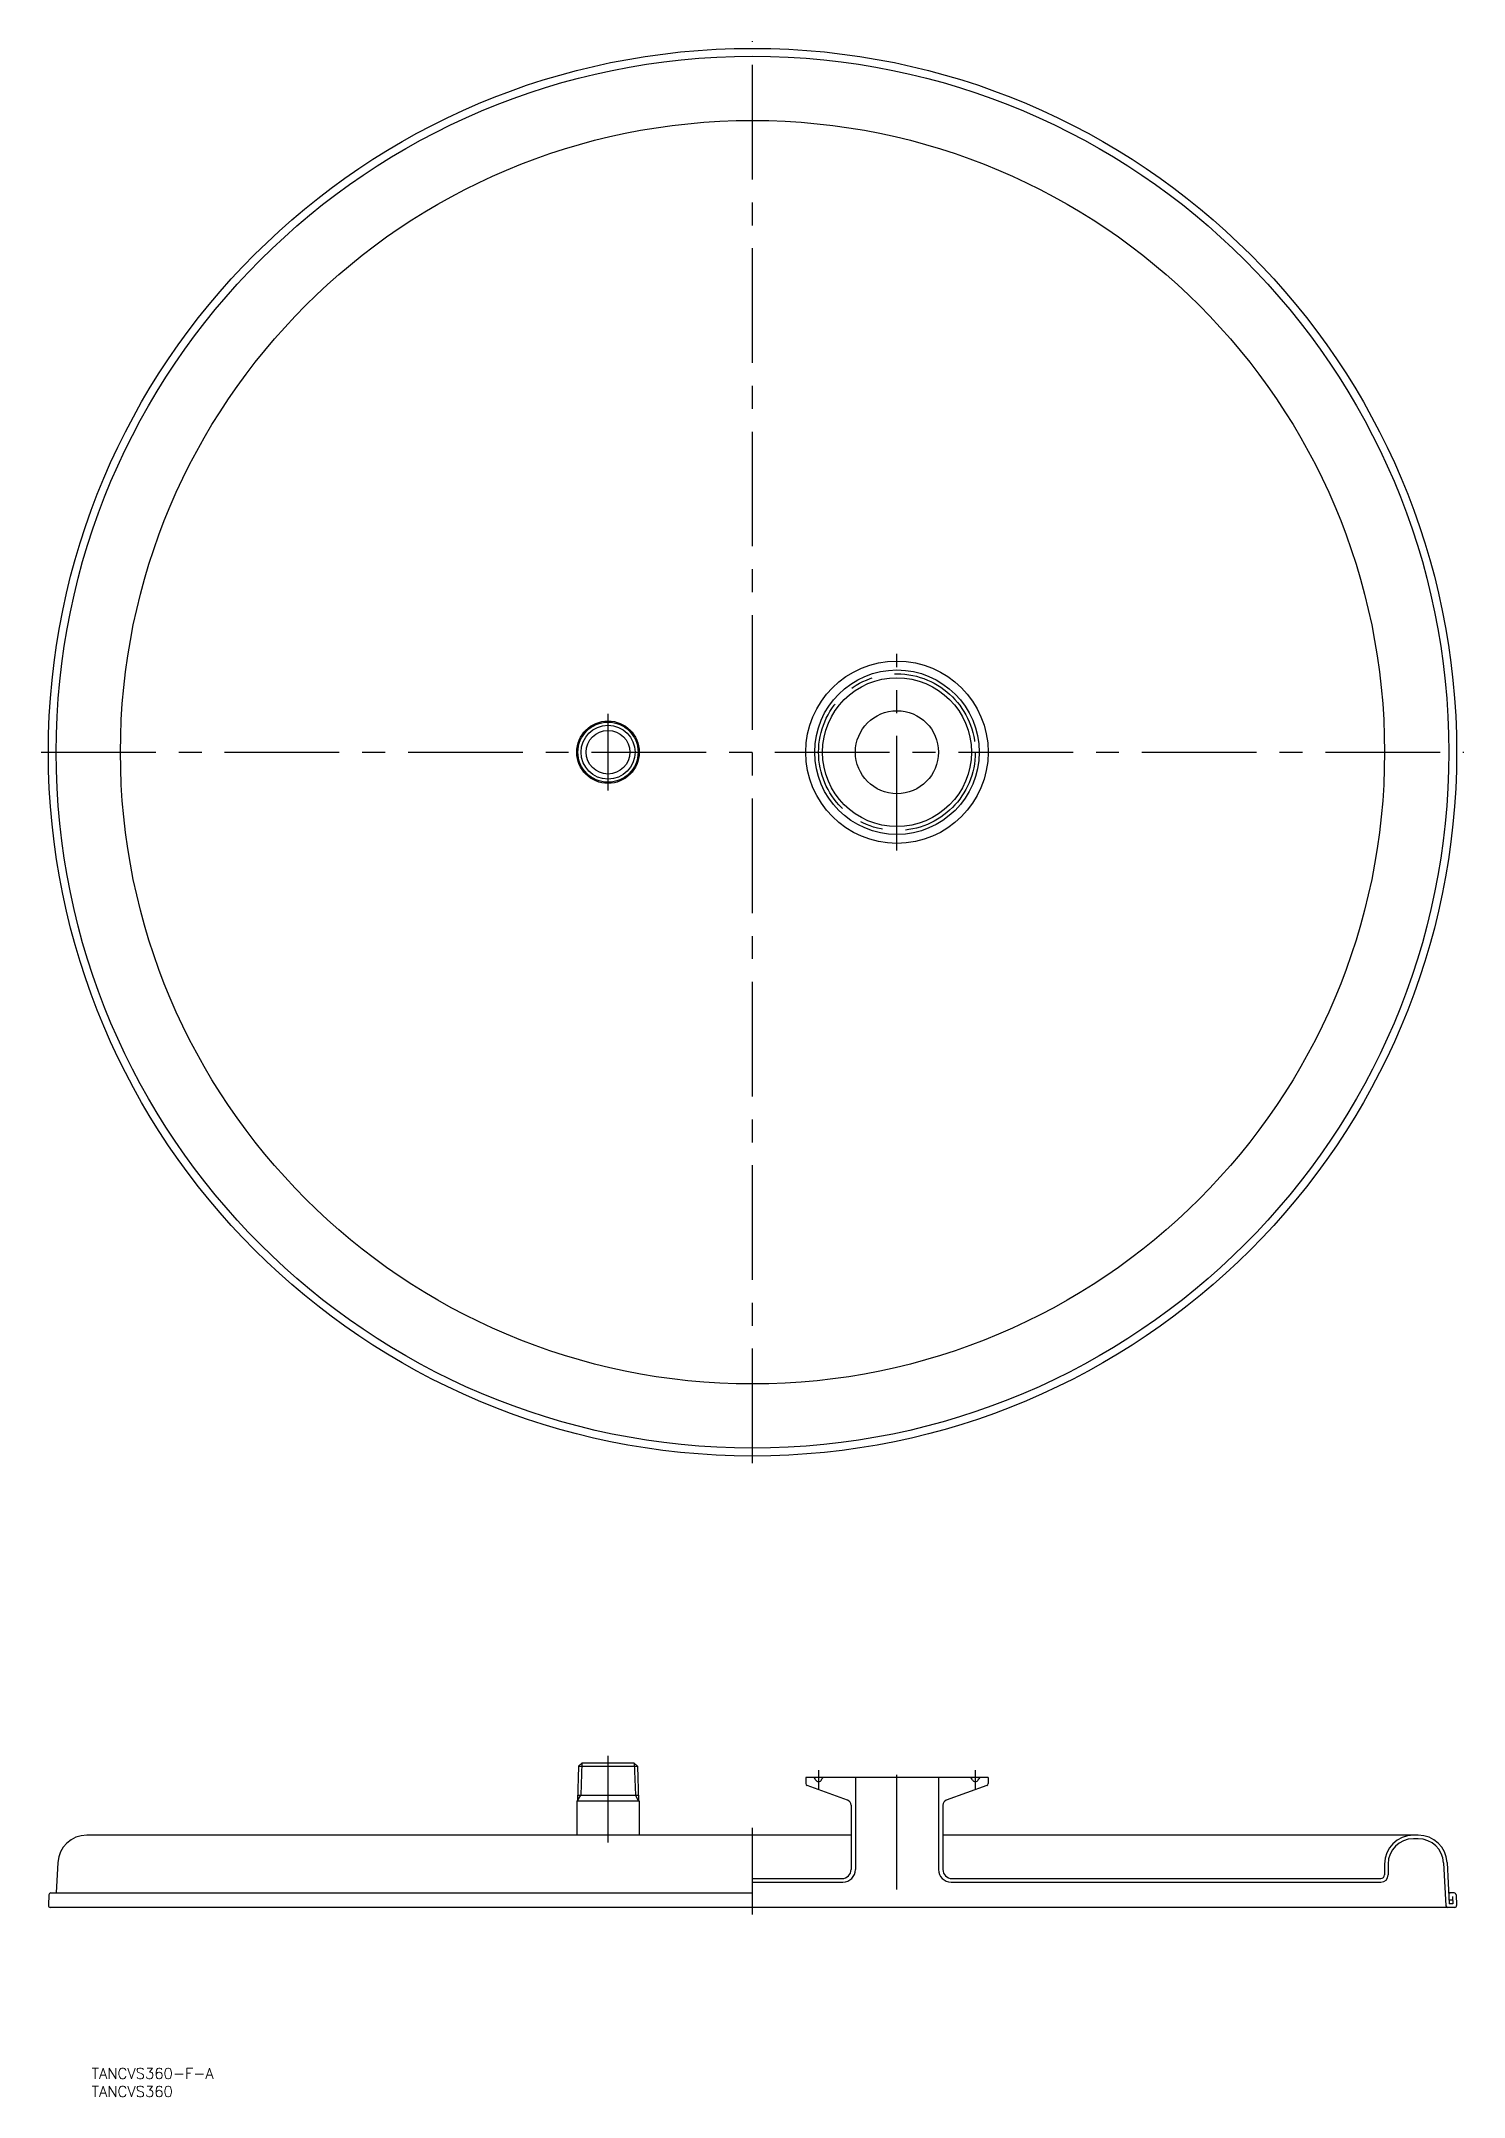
# Model space of a CAD drawing. Extents: x -197 to 197, y -372 to 197.
import ezdxf

# ---------------------------------------------------------------- set-up
doc = ezdxf.new("R2010")
doc.units = 0
doc.linetypes.add('CENTER', pattern=[50.8, 31.75, -6.35, 6.35, -6.35])
doc.layers.get('0').update_dxf_attribs({"linetype": 'CONTINUOUS'})
doc.layers.add('CENTER', color=1, linetype='CENTER')
doc.styles.get("Standard").update_dxf_attribs({"font": 'txt.shx', "height": 3, "bigfont": 'bigfont.shx'})

msp = doc.modelspace()

# ---------------------------------------------------------------- linework, layer by layer
at = {"color": 7, "linetype": 'CONTINUOUS'}
for p, q in [((-48.14, -280.89), (-48.48, -290.5)), ((-48.14, -280.89), (-47.25, -280)), ((-48.14, -280.89), (-31.86, -280.89)), ((-32.75, -280), (-47.25, -280)), ((-31.86, -280.89), (-32.75, -280)), ((-31.86, -280.89), (-31.52, -290.5)), ((65.25, -284), (14.75, -284)), ((14.75, -284), (14.75, -285.68)), ((17.49, -284.64), (17.37, -284.36)), ((19.11, -284.64), (19.23, -284.36)), ((28.5, -284), (28.5, -309.5)), ((51.5, -284), (51.5, -309.5)), ((60.9, -284.66), (60.77, -284.36)), ((62.5, -284.66), (62.63, -284.36)), ((65.25, -284), (65.25, -285.68)), ((-48.42, -288.92), (-31.58, -288.92)), ((26.33, -290.31), (15.14, -286.24)), ((64.86, -286.24), (53.67, -290.31)), ((-48.65, -290.5), (-31.35, -290.5)), ((-48.65, -290.5), (-48.65, -300)), ((-31.35, -290.5), (-31.35, -300)), ((27.3, -291.69), (27.3, -309.5)), ((27.3, -291.69), (27.3, -309.5)), ((52.7, -291.69), (52.7, -309.5)), ((52.7, -291.69), (52.7, -309.5)), ((27.3, -300), (-184.36, -300)), ((184.36, -300), (52.7, -300)), ((184.36, -301), (183, -301)), ((-192.35, -307.58), (-192.79, -316)), ((0, -312), (24.8, -312)), ((0, -313), (25, -313)), ((55, -313), (174, -313)), ((55.2, -312), (174, -312)), ((175, -308), (175, -311)), ((176, -308), (176, -311)), ((191.35, -307.63), (191.97, -319.53)), ((192.35, -307.58), (192.94, -319)), ((-194.82, -316.47), (-194.97, -319.47)), ((-194.32, -316), (0, -316)), ((194.32, -316), (192.79, -316)), ((193.89, -318), (192.89, -318)), ((193.84, -317), (193.95, -319)), ((194.82, -316.47), (194.97, -319.47)), ((194.47, -320), (-194.47, -320)), ((193.95, -319), (192.94, -319))]:
    msp.add_line(p, q, dxfattribs=at)
at = {"color": 3, "linetype": 'CONTINUOUS'}
for p, q in [((-47.25, -280), (-47.56, -288.92)), ((-32.75, -280), (-32.44, -288.92)), ((-48.48, -290.5), (-47.56, -288.92)), ((-31.52, -290.5), (-32.44, -288.92))]:
    msp.add_line(p, q, dxfattribs=at)
at = {"color": 7, "linetype": 'CONTINUOUS'}
for centre, radius in [((0, 0), 194.97), ((0, 0), 192.79), ((0, 0), 175), ((40, 0), 25.25), ((40, 0), 22.78), ((40, 0), 20.62), ((40, 0), 11.5), ((-40, 0), 8.65), ((-40, 0), 8.33), ((-40, 0), 6.05)]:
    msp.add_circle(centre, radius, dxfattribs=at)
at = {"color": 3, "linetype": 'CONTINUOUS'}
msp.add_circle((-40, 0), 7.47, dxfattribs=at)
at = {"color": 7, "linetype": 'CONTINUOUS'}
for centre, radius, start, end in [((16.83, -284.59), 0.588, 23, 90), ((18.3, -284.29), 0.882, 203, 337), ((19.77, -284.59), 0.588, 90, 157), ((60.23, -284.59), 0.588, 23, 90), ((61.7, -284.29), 0.882, 201.637, 338.363), ((63.17, -284.59), 0.588, 90, 157), ((15.34, -285.68), 0.588, 180, 250), ((25.83, -291.69), 1.47, 0, 70), ((54.17, -291.69), 1.47, 110, 180), ((64.66, -285.68), 0.588, 290, 0), ((-184.36, -308), 8, 90, 177), ((183, -308), 8, 90, 180), ((183, -308), 7, 90, 180), ((184.36, -308), 8, 3, 90), ((184.36, -308), 7, 3, 90), ((24.8, -309.5), 2.5, 270, 0), ((25, -309.5), 3.5, 270, 0), ((55, -309.5), 3.5, 180, 270), ((55.2, -309.5), 2.5, 180, 270), ((174, -311), 2, 270, 0), ((174, -311), 1, 270, 0), ((-194.32, -316.5), 0.5, 90, 177), ((193.31, -316.5), 0.5, 90, 183), ((194.32, -316.5), 0.5, 3, 90), ((-194.47, -319.5), 0.5, 177, 270), ((192.47, -319.5), 0.5, 183, 270), ((194.47, -319.5), 0.5, 270, 3)]:
    msp.add_arc(centre, radius, start, end, dxfattribs=at)
at = {"layer": 'CENTER', "color": 1, "linetype": 'CENTER'}
for p, q in [((0, -196.97), (0, 196.97)), ((40, -27.25), (40, 27.25)), ((-40, -10.65), (-40, 10.65)), ((-196.97, 0), (196.97, 0)), ((-40, -302), (-40, -278)), ((18.3, -282), (18.3, -287.18)), ((40, -315), (40, -282)), ((61.7, -282), (61.7, -287.18)), ((0, -322), (0, -298))]:
    msp.add_line(p, q, dxfattribs=at)
msp.add_circle((40, 0), 21.7, dxfattribs=at)

# ---------------------------------------------------------------- texts
at = {"color": 7, "linetype": 'CONTINUOUS'}
for s, p in [('TANCVS360-F-A', (-183.01, -367.49)), ('TANCVS360', (-183.01, -372.49))]:
    msp.add_text(s, height=3, dxfattribs=at).set_placement(p)

doc.saveas('drawing.dxf')
